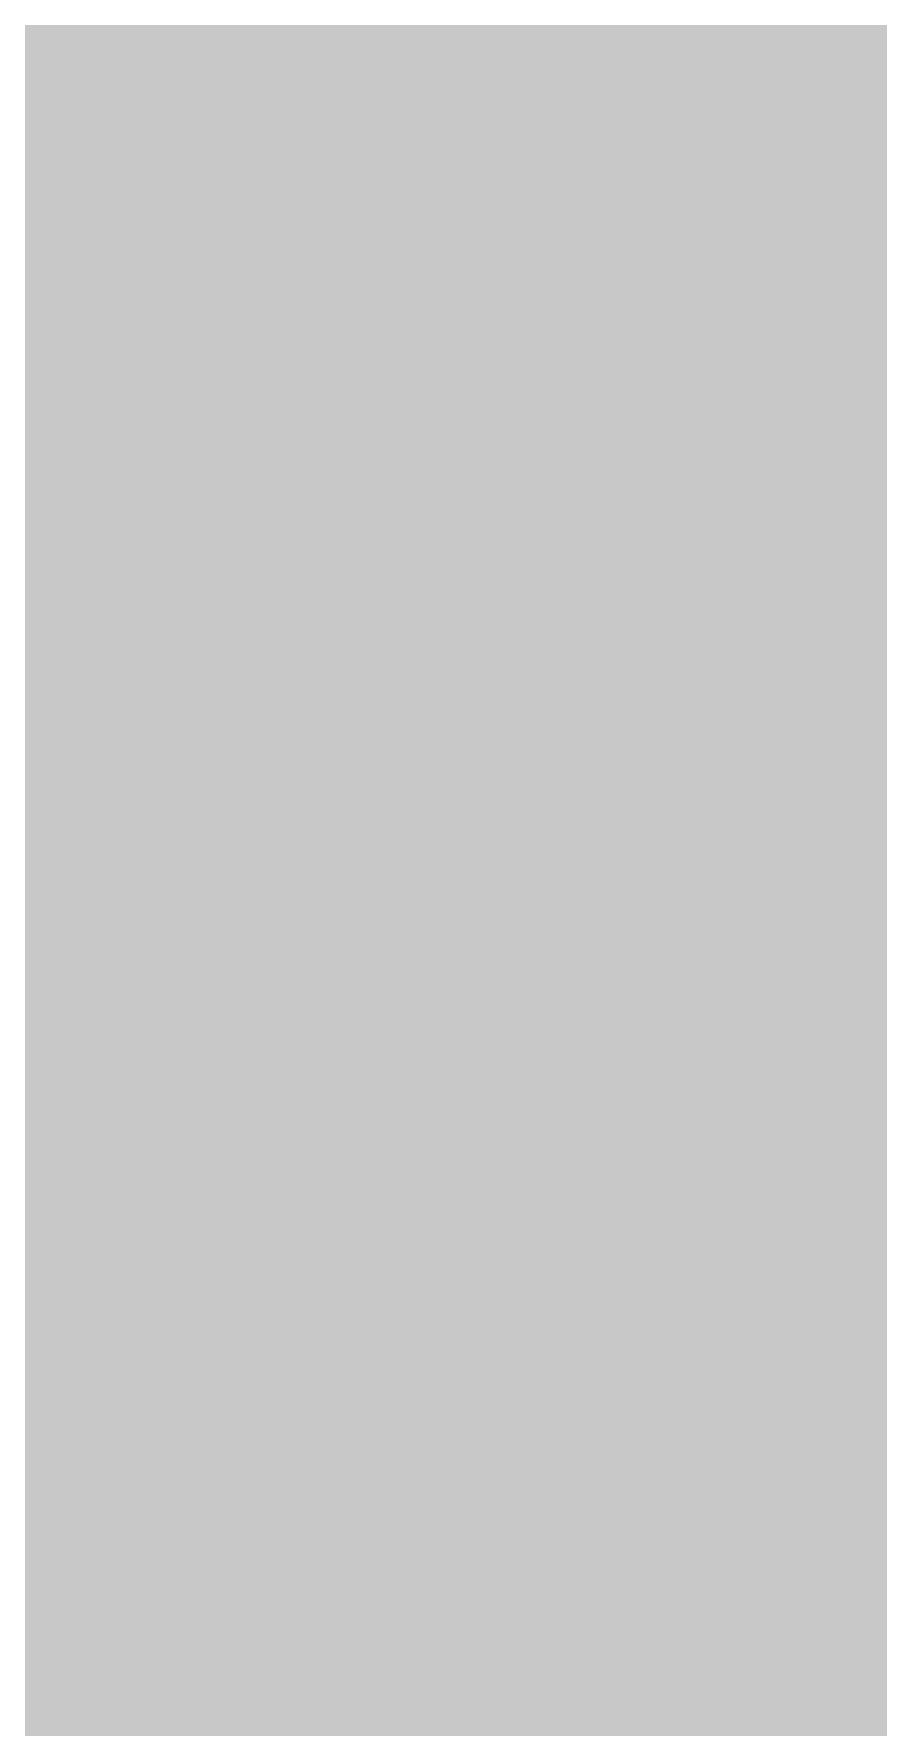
# Model space of a CAD drawing. Header units: millimetres. Extents: x 85 to 447, y 59 to 294.
# Drawn here: x 344.65 to 347.95, y 64.61 to 71.23 of the extents above; entities that cross this region are included whole.
import ezdxf

# ---------------------------------------------------------------- set-up
doc = ezdxf.new("R2010")
doc.units = ezdxf.units.MM
doc.layers.add('BG', color=7, linetype='Continuous')

msp = doc.modelspace()

# ---------------------------------------------------------------- hatches: boundary and pattern name
at = {"true_color": 0xfce102}
for points in [[(344.6561, 68.6022), (344.6577, 68.6032), (344.6599, 68.6045), (344.6627, 68.6063), (344.6661, 68.6084), (344.6699, 68.6108), (344.6741, 68.6134), (344.6786, 68.6163), (344.6834, 68.6193), (344.6884, 68.6225), (344.6935, 68.6258), (344.6987, 68.6292), (344.7039, 68.6326), (344.7091, 68.6361), (344.7142, 68.6395), (344.719, 68.6428), (344.7237, 68.646), (344.728, 68.6491), (344.732, 68.652), (344.7355, 68.6547), (344.7385, 68.6572), (344.741, 68.6593), (344.7428, 68.6612), (344.744, 68.6627), (344.7444, 68.6638), (344.7407, 68.6659), (344.7369, 68.668), (344.7331, 68.67), (344.7291, 68.6719), (344.7252, 68.6738), (344.7212, 68.6756), (344.7171, 68.6773), (344.713, 68.679), (344.7089, 68.6807), (344.7047, 68.6824), (344.7005, 68.684), (344.6964, 68.6857), (344.6922, 68.6873), (344.6881, 68.6889), (344.684, 68.6906), (344.6799, 68.6922), (344.6758, 68.6939), (344.6718, 68.6956), (344.6678, 68.6974), (344.6639, 68.6992), (344.6601, 68.7011), (344.6564, 68.703), (344.6527, 68.705), (344.6491, 68.7071), (344.6398, 68.7106), (344.6305, 68.714), (344.6212, 68.7174), (344.6118, 68.7207), (344.6023, 68.7241), (344.5929, 68.7274), (344.5834, 68.7307), (344.5739, 68.7339), (344.5644, 68.7372), (344.5548, 68.7404), (344.5453, 68.7435), (344.5357, 68.7467), (344.5261, 68.7498), (344.5165, 68.7529), (344.5069, 68.7559), (344.4972, 68.759), (344.4876, 68.7619), (344.478, 68.7649), (344.4684, 68.7678), (344.4587, 68.7707), (344.4491, 68.7736), (344.4395, 68.7764), (344.4299, 68.7792), (344.4203, 68.782), (344.418, 68.7824), (344.4156, 68.7829), (344.4133, 68.7835), (344.411, 68.784), (344.4086, 68.7845), (344.4062, 68.7851), (344.4038, 68.7857), (344.4014, 68.7863), (344.399, 68.7868), (344.3966, 68.7874), (344.3942, 68.788), (344.3918, 68.7885), (344.3893, 68.789), (344.3869, 68.7895), (344.3845, 68.79), (344.382, 68.7904), (344.3796, 68.7908), (344.3771, 68.7912), (344.3747, 68.7915), (344.3723, 68.7918), (344.3698, 68.792), (344.3674, 68.7922), (344.365, 68.7923), (344.3626, 68.7923), (344.3626, 68.6939), (344.3747, 68.6906), (344.3868, 68.6872), (344.3989, 68.6838), (344.411, 68.6803), (344.4231, 68.6767), (344.4351, 68.6731), (344.4472, 68.6694), (344.4593, 68.6657), (344.4714, 68.6619), (344.4834, 68.6581), (344.4955, 68.6543), (344.5075, 68.6504), (344.5196, 68.6465), (344.5316, 68.6425), (344.5436, 68.6385), (344.5556, 68.6345), (344.5675, 68.6304), (344.5795, 68.6264), (344.5914, 68.6223), (344.6033, 68.6182), (344.6152, 68.614), (344.6271, 68.6099), (344.639, 68.6057), (344.6508, 68.6015), (344.651, 68.6016), (344.6512, 68.6017), (344.6513, 68.6017), (344.6515, 68.6018), (344.6517, 68.6019), (344.6519, 68.6019), (344.6521, 68.6019), (344.6523, 68.602), (344.6525, 68.602), (344.6527, 68.602), (344.6529, 68.6021), (344.6531, 68.6021), (344.6533, 68.6021), (344.6535, 68.6021), (344.6538, 68.6021), (344.654, 68.6021), (344.6542, 68.6022), (344.6545, 68.6022), (344.6547, 68.6022), (344.655, 68.6022), (344.6552, 68.6022), (344.6555, 68.6022), (344.6558, 68.6022)], [(344.767, 68.6814), (344.7695, 68.6838), (344.772, 68.6864), (344.7745, 68.6892), (344.777, 68.6922), (344.7794, 68.6954), (344.7818, 68.6987), (344.7842, 68.7021), (344.7865, 68.7057), (344.7887, 68.7094), (344.7909, 68.7131), (344.793, 68.717), (344.7951, 68.7209), (344.797, 68.7248), (344.7989, 68.7288), (344.8006, 68.7328), (344.8023, 68.7369), (344.8038, 68.7409), (344.8052, 68.7448), (344.8065, 68.7488), (344.8076, 68.7527), (344.8086, 68.7565), (344.8094, 68.7602), (344.8101, 68.7638), (344.8106, 68.7673), (344.8104, 68.7677), (344.8102, 68.7681), (344.81, 68.7685), (344.8098, 68.7688), (344.8096, 68.7692), (344.8094, 68.7695), (344.8092, 68.7699), (344.809, 68.7702), (344.8088, 68.7705), (344.8086, 68.7708), (344.8084, 68.7712), (344.8082, 68.7715), (344.808, 68.7718), (344.8078, 68.7721), (344.8076, 68.7724), (344.8074, 68.7727), (344.8072, 68.7729), (344.807, 68.7732), (344.8068, 68.7735), (344.8066, 68.7738), (344.8064, 68.7741), (344.8063, 68.7744), (344.8061, 68.7747), (344.8059, 68.775), (344.8024, 68.7773), (344.7988, 68.7796), (344.7952, 68.782), (344.7914, 68.7845), (344.7875, 68.787), (344.7836, 68.7895), (344.7796, 68.792), (344.7755, 68.7944), (344.7714, 68.7969), (344.7672, 68.7993), (344.7629, 68.8016), (344.7586, 68.8039), (344.7542, 68.806), (344.7498, 68.8081), (344.7453, 68.81), (344.7408, 68.8118), (344.7363, 68.8134), (344.7317, 68.8148), (344.7271, 68.8161), (344.7225, 68.8172), (344.7179, 68.8181), (344.7132, 68.8187), (344.7086, 68.8191), (344.7039, 68.8192), (344.7024, 68.8185), (344.701, 68.8177), (344.6997, 68.8168), (344.6984, 68.8157), (344.6971, 68.8146), (344.696, 68.8134), (344.6948, 68.8121), (344.6938, 68.8107), (344.6928, 68.8093), (344.6918, 68.8078), (344.6909, 68.8063), (344.69, 68.8047), (344.6891, 68.8031), (344.6883, 68.8014), (344.6876, 68.7998), (344.6868, 68.7982), (344.6862, 68.7965), (344.6855, 68.7949), (344.6848, 68.7932), (344.6842, 68.7916), (344.6836, 68.7901), (344.6831, 68.7885), (344.6825, 68.787), (344.682, 68.7856), (344.6808, 68.7839), (344.6795, 68.7821), (344.6781, 68.7801), (344.6768, 68.778), (344.6754, 68.7758), (344.6739, 68.7735), (344.6725, 68.7712), (344.6711, 68.7687), (344.6696, 68.7662), (344.6682, 68.7637), (344.6668, 68.7612), (344.6655, 68.7586), (344.6642, 68.756), (344.663, 68.7534), (344.6618, 68.7509), (344.6607, 68.7484), (344.6597, 68.7459), (344.6589, 68.7435), (344.6581, 68.7412), (344.6574, 68.7389), (344.6569, 68.7368), (344.6565, 68.7348), (344.6562, 68.7328), (344.6562, 68.7311), (344.66, 68.7295), (344.6639, 68.7279), (344.6678, 68.7264), (344.6716, 68.7248), (344.6755, 68.7232), (344.6793, 68.7216), (344.6832, 68.72), (344.6871, 68.7184), (344.6909, 68.7167), (344.6948, 68.7151), (344.6986, 68.7135), (344.7025, 68.7119), (344.7064, 68.7102), (344.7103, 68.7086), (344.7141, 68.7069), (344.718, 68.7053), (344.7219, 68.7037), (344.7258, 68.702), (344.7297, 68.7004), (344.7337, 68.6987), (344.7376, 68.6971), (344.7416, 68.6954), (344.7455, 68.6938), (344.7495, 68.6922), (344.7502, 68.6917), (344.7509, 68.6913), (344.7516, 68.6909), (344.7522, 68.6904), (344.7529, 68.69), (344.7536, 68.6896), (344.7543, 68.6891), (344.755, 68.6887), (344.7557, 68.6882), (344.7564, 68.6878), (344.7571, 68.6873), (344.7578, 68.6869), (344.7586, 68.6864), (344.7593, 68.6859), (344.76, 68.6855), (344.7608, 68.685), (344.7615, 68.6846), (344.7623, 68.6841), (344.763, 68.6837), (344.7638, 68.6832), (344.7646, 68.6828), (344.7654, 68.6823), (344.7662, 68.6819)]]:
    msp.add_hatch(color=2, dxfattribs=at).paths.add_polyline_path(points)
at = {"layer": 'BG', "true_color": 0x5e416d}
msp.add_hatch(color=197, dxfattribs=at).paths.add_polyline_path([(309.3695, 58.5231), (429.3694, 58.5231), (429.3694, 158.5231), (309.3695, 158.5231)])

doc.saveas('drawing.dxf')
